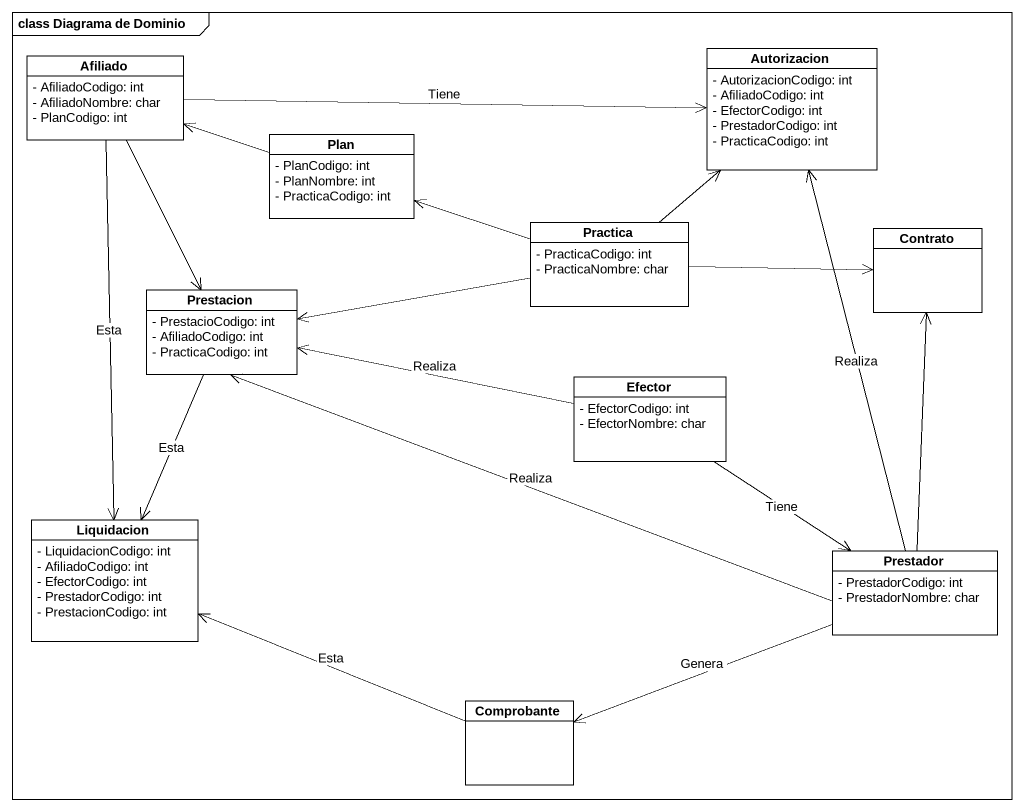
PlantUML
@startuml
mainframe class Diagrama de Dominio
hide circle
hide empty members
skinparam classAttributeIconSize 0
class Afiliado {
  - AfiliadoCodigo: int
  - AfiliadoNombre: char
  - PlanCodigo: int
}
class Autorizacion {
  - AutorizacionCodigo: int
  - AfiliadoCodigo: int
  - EfectorCodigo: int
  - PrestadorCodigo: int
  - PracticaCodigo: int
}
class Plan {
  - PlanCodigo: int
  - PlanNombre: int
  - PracticaCodigo: int
}
class Practica {
  - PracticaCodigo: int
  - PracticaNombre: char
}
class Contrato
class Prestacion {
  - PrestacioCodigo: int
  - AfiliadoCodigo: int
  - PracticaCodigo: int
}
class Efector {
  - EfectorCodigo: int
  - EfectorNombre: char
}
class Liquidacion {
  - LiquidacionCodigo: int
  - AfiliadoCodigo: int
  - EfectorCodigo: int
  - PrestadorCodigo: int
  - PrestacionCodigo: int
}
class Prestador {
  - PrestadorCodigo: int
  - PrestadorNombre: char
}
class Comprobante
Afiliado -right-> Autorizacion : Tiene
Afiliado <-right- Plan
Afiliado --> Prestacion
Afiliado --> Liquidacion : Esta
Plan <-right- Practica
Practica -up-> Autorizacion
Practica -right-> Contrato
Practica -left-> Prestacion
Contrato <-- Prestador
Prestacion --> Liquidacion : Esta
Prestacion <-right- Prestador : Realiza
Efector -left-> Prestacion : Realiza
Efector --> Prestador : Tiene
Prestador -up-> Autorizacion : Realiza
Prestador -left-> Comprobante : Genera
Comprobante -left-> Liquidacion : Esta
@enduml
